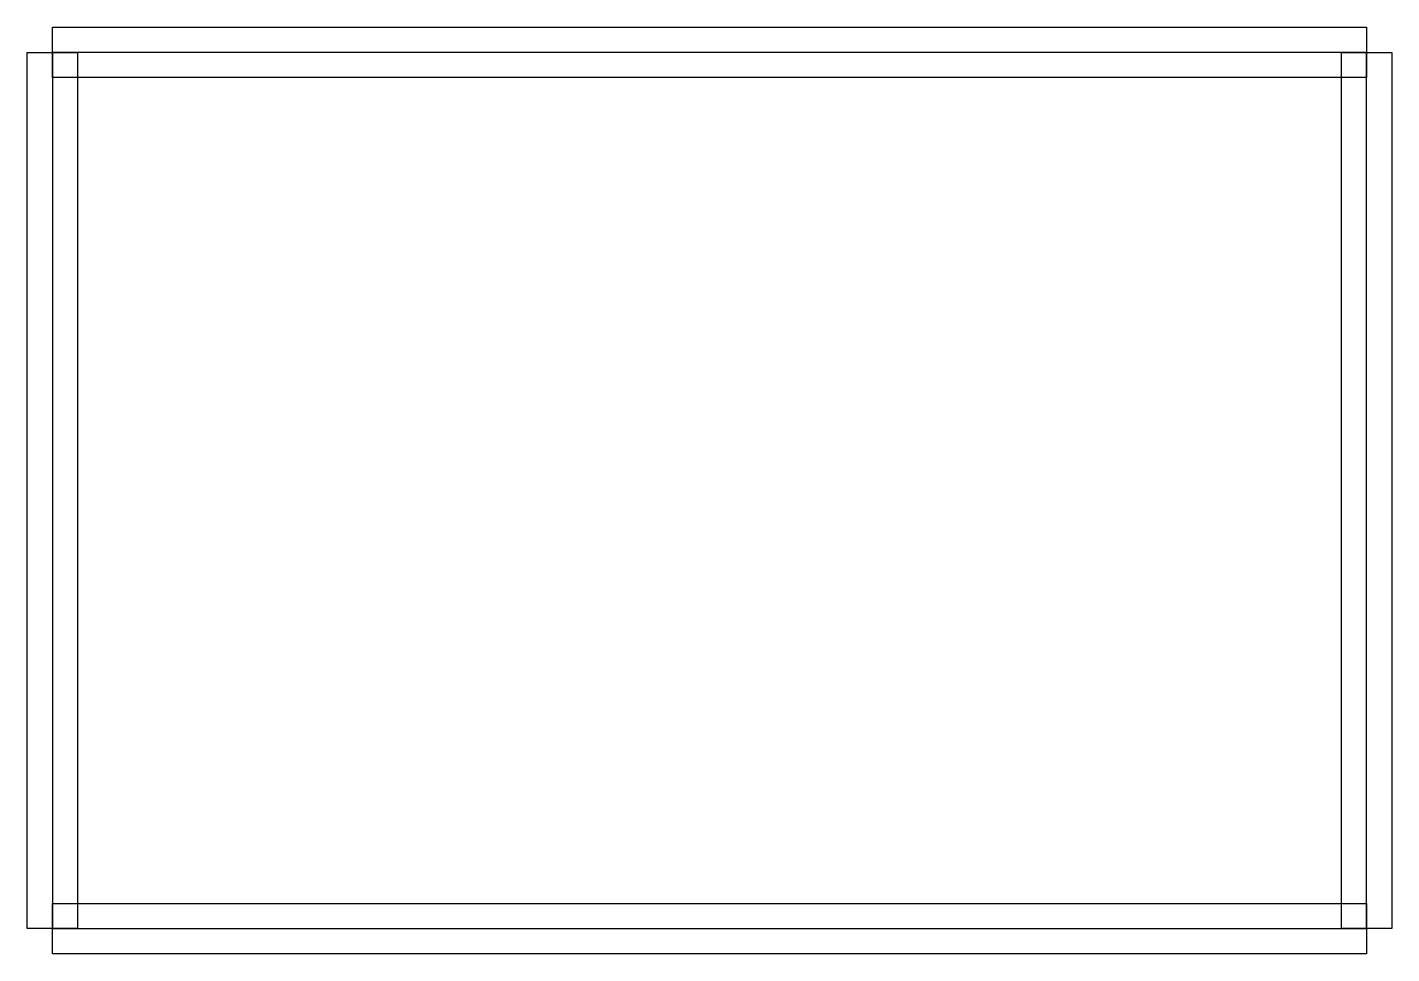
# Model space of a CAD drawing. Extents: x -115 to 6115, y -115 to 4115.
import ezdxf

# ---------------------------------------------------------------- set-up
doc = ezdxf.new("R2010")
doc.units = 0

msp = doc.modelspace()

# ---------------------------------------------------------------- linework, layer by layer
at = {"layer": 'A-SLAB'}
for p, q in [((6000, 4000), (0, 4000)), ((0, 4000), (0, 0)), ((6000, 0), (6000, 4000)), ((0, 0), (6000, 0))]:
    msp.add_line(p, q, dxfattribs=at)
at = {"layer": 'A-WALL'}
for p, q in [((0, 3885), (0, 4115)), ((0, 4115), (6000, 4115)), ((6000, 4115), (6000, 3885)), ((-115, 0), (-115, 4000)), ((-115, 4000), (115, 4000)), ((115, 4000), (115, 0)), ((5885, 0), (5885, 4000)), ((5885, 4000), (6115, 4000)), ((6115, 4000), (6115, 0)), ((6000, 3885), (0, 3885)), ((0, 115), (6000, 115)), ((0, -115), (0, 115)), ((6000, 115), (6000, -115)), ((115, 0), (-115, 0)), ((6115, 0), (5885, 0)), ((6000, -115), (0, -115))]:
    msp.add_line(p, q, dxfattribs=at)

doc.saveas('drawing.dxf')
